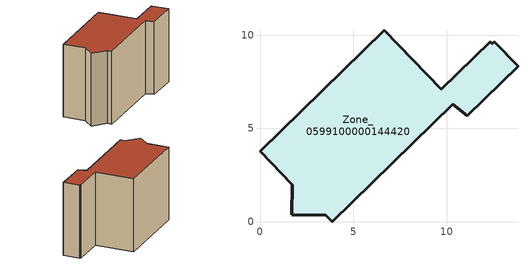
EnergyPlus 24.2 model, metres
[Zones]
Zone_0599100000144420
 floor ground (C_G): 12.55,9.63 13.83,8.33 11.11,5.68 10.33,6.29 3.87,0 3.53,0.35 1.71,0.38 1.74,1.98 0,3.76 6.65,10.25 9.73,7.09 12.35,9.64 12.46,9.53 z0
 wall outside (C_F): 1.71,0.38 3.53,0.35 3.87,0 10.33,6.29 11.11,5.68 13.83,8.33 12.55,9.63 12.46,9.53 12.35,9.64 9.73,7.09 6.65,10.25 0,3.76 1.74,1.98 1.71,0.38 z0:8.25
 roof outside (C_R): 13.83,8.33 12.55,9.63 12.46,9.53 12.35,9.64 9.73,7.09 6.65,10.25 0,3.76 1.74,1.98 1.71,0.38 3.53,0.35 3.87,0 10.33,6.29 11.11,5.68 z8.25
[BUILDING]
Pand.0599100000144420: North Axis=0; Terrain=City; Loads Convergence Tolerance Value=0.04; Temperature Convergence Tolerance Value=0.4; Solar Distribution=FullExterior; Maximum Number of Warmup Days=25; Minimum Number of Warmup Days=1
[Site:Location]
Rotterdam.The.Hague.AP_ZH_NLD Design_Conditions: Latitude=51.96; Longitude=4.45; Time Zone=1; Elevation=-4.5
[SITE:GROUNDTEMPERATURE:BUILDINGSURFACE]
18, 18, 18, 18, 18, 18, 18, 18, 18, 18, 18, 18
[MATERIAL] Thermal Absorptance=0.9; Solar Absorptance=0.7; Visible Absorptance=0.7
Name | Roughness | Thickness | Conductivity | Density | Specific Heat
G.TI.1975-1991 | MediumSmooth | 0.15 | 0.288461 | 540 | 1210
F.TI.1975-1991 | Rough | 0.3 | 0.230769 | 1920 | 840
R.TI.1975-1991 | MediumRough | 0.2 | 0.153846 | 1500 | 1000
[CONSTRUCTION]
C_G: G.TI.1975-1991
C_F: F.TI.1975-1991
C_R: R.TI.1975-1991
[ZONE]
Zone_0599100000144420: Type=1; Multiplier=1; Ceiling Height=Autocalculate; Volume=Autocalculate; Floor Area=autocalculate; Part of Total Floor Area=Yes
[ZONEINFILTRATION:DESIGNFLOWRATE]
Infil_Zone_0599100000144420: Zone or ZoneList or Space or SpaceList=Zone_0599100000144420; Schedule=AlwaysOn; Design Flow Rate Calculation Method=Flow/Area; Flow Rate per Floor Area=0.003; Constant Term Coefficient=1; Temperature Term Coefficient=0; Velocity Term Coefficient=0; Velocity Squared Term Coefficient=0
[HVACTEMPLATE:ZONE:IDEALLOADSAIRSYSTEM]
Zone_0599100000144420: Maximum Heating Supply Air Temperature=50; Minimum Cooling Supply Air Temperature=13; Maximum Heating Supply Air Humidity Ratio=0.0156; Minimum Cooling Supply Air Humidity Ratio=0.0077; Heating Limit=NoLimit; Cooling Limit=NoLimit; Dehumidification Control Type=ConstantSensibleHeatRatio; Cooling Sensible Heat Ratio=0.7; Dehumidification Setpoint=60; Humidification Control Type=None; Humidification Setpoint=30; Outdoor Air Method=None; Outdoor Air Flow Rate per Person=0.00944; Outdoor Air Flow Rate per Zone Floor Area=0; Outdoor Air Flow Rate per Zone=0; Demand Controlled Ventilation Type=None; Outdoor Air Economizer Type=NoEconomizer; Heat Recovery Type=None; Sensible Heat Recovery Effectiveness=0.7; Latent Heat Recovery Effectiveness=0.65
[ZONECONTROL:THERMOSTAT]
ThermostatControl_Zone_0599100000144420: Zone or ZoneList=Zone_0599100000144420; Control Type Schedule=DualSetpointControlType; Control 1=Thermostat_Zone_0599100000144420; Temperature Difference Between Cutout And Setpoint=0
[THERMOSTATSETPOINT:DUALSETPOINT]
Thermostat_Zone_0599100000144420: Heating Setpoint Temperature Schedule=HeatingSetpoint_Zone_0599100000144420; Cooling Setpoint Temperature Schedule=CoolingSetpoint_Zone_0599100000144420
[SCHEDULE:COMPACT]
HeatingSetpoint_Zone_0599100000144420: Through: 12/31, For: AllDays, Until: 24:00, 21
CoolingSetpoint_Zone_0599100000144420: Through: 12/31, For: AllDays, Until: 24:00, 24
DualSetpointControlType: Through: 12/31, For: AllDays, Until: 24:00, 4
AlwaysOn: Through: 12/31, For: AllDays, Until: 24:00, 1
